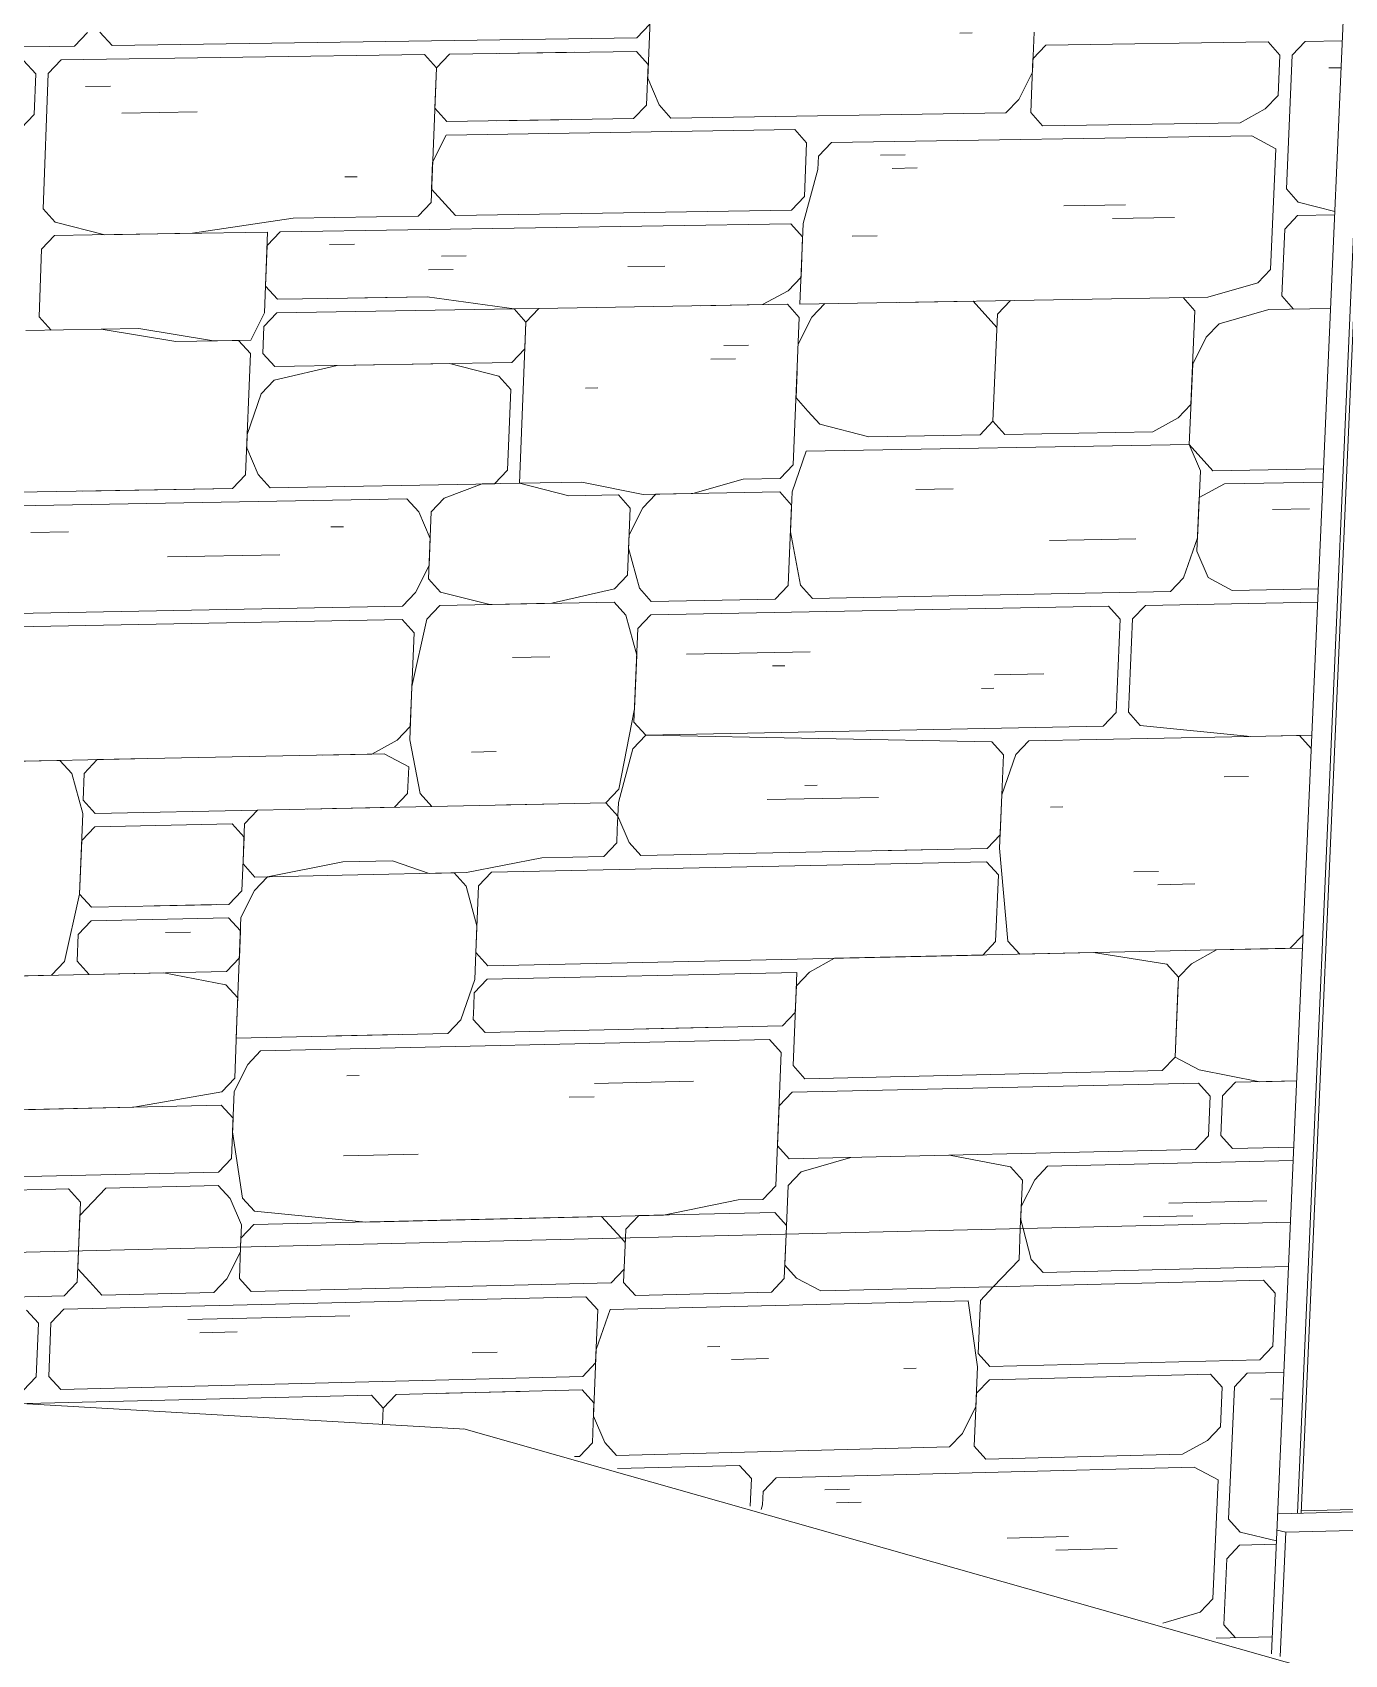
# Model space of a CAD drawing. Header units: inches. Extents: x 205 to 211, y -138 to -29.
# Drawn here: x 209.1321 to 209.1939, y -73.1104 to -73.0339 of the extents above; entities that cross this region are included whole.
import ezdxf

# ---------------------------------------------------------------- set-up
doc = ezdxf.new("R2010")
doc.units = ezdxf.units.IN
doc.header["$MEASUREMENT"] = 0
for name, color, linetype, lineweight in [('A-GLAZ', 151, 'Continuous', 13), ('A-PART', 2, 'Continuous', 9), ('A-WALL-PATT', 111, 'Continuous', 13), ('C-TOPO', 7, 'Continuous', 9), ('L-SITE-WALL', 31, 'Continuous', 13)]:
    doc.layers.add(name, color=color, linetype=linetype, lineweight=lineweight)

# ---------------------------------------------------------------- blocks, each defined once
blk = doc.blocks.new('FP_102-160')
at = {"layer": 'A-WALL-PATT', "lineweight": 9}
for p, q in [((72.247919, -73.090771), (72.248113, -73.090985)), ((72.248037, -73.092868), (72.248122, -73.090766)), ((72.255697, -73.090586), (72.25561, -73.092686)), ((72.255697, -73.090586), (72.255636, -73.092059)), ((72.266673, -73.091794), (72.266735, -73.090324)), ((72.266861, -73.090321), (72.267253, -73.09178)), ((72.222347, -73.091378), (72.222291, -73.092859)), ((72.222315, -73.092229), (72.222347, -73.091378)), ((72.22934, -73.09269), (72.229976, -73.091417)), ((72.229927, -73.092676), (72.229985, -73.091197)), ((72.229976, -73.091417), (72.229985, -73.091197)), ((72.222879, -73.092845), (72.222315, -73.092229)), ((72.247453, -73.092882), (72.248062, -73.09224)), ((72.255636, -73.092059), (72.256192, -73.092671)), ((72.266673, -73.091794), (72.26546, -73.093073)), ((72.267253, -73.09178), (72.267806, -73.092392)), ((72.267806, -73.092392), (72.279376, -73.092113)), ((72.222291, -73.092859), (72.221678, -73.093503)), ((72.222879, -73.092845), (72.223443, -73.093461)), ((72.22934, -73.09269), (72.228729, -73.093333)), ((72.229927, -73.092676), (72.230489, -73.093291)), ((72.230489, -73.093291), (72.247453, -73.092882)), ((72.248037, -73.092868), (72.248594, -73.093481)), ((72.25561, -73.092686), (72.255002, -73.093326)), ((72.256192, -73.092671), (72.257329, -73.09327)), ((72.257329, -73.09327), (72.26546, -73.093073)), ((72.264853, -73.093713), (72.26546, -73.093073)), ((72.26546, -73.093073), (72.278194, -73.092765)), ((72.278744, -73.093376), (72.278194, -73.092765)), ((72.209302, -73.093801), (72.22109, -73.093517)), ((72.221678, -73.093503), (72.22109, -73.093517)), ((72.221654, -73.094133), (72.246261, -73.093538)), ((72.223443, -73.093461), (72.228729, -73.093333)), ((72.246261, -73.093538), (72.246819, -73.094151)), ((72.247402, -73.094137), (72.264273, -73.093727)), ((72.248594, -73.093481), (72.255002, -73.093326)), ((72.264273, -73.093727), (72.264721, -73.096841)), ((72.264853, -73.093713), (72.264747, -73.096215)), ((72.278635, -73.095872), (72.278744, -73.093376)), ((72.279321, -73.093362), (72.279321, -73.093362)), ((72.220454, -73.094792), (72.219889, -73.094176)), ((72.221654, -73.094133), (72.221042, -73.094777)), ((72.227506, -73.09462), (72.235129, -73.094435)), ((72.246819, -73.094151), (72.246717, -73.096661)), ((72.247402, -73.094137), (72.246743, -73.096033)), ((72.220358, -73.097312), (72.220454, -73.094792)), ((72.221042, -73.094777), (72.220946, -73.097297)), ((72.228069, -73.095235), (72.229829, -73.095193)), ((72.240904, -73.096177), (72.242072, -73.096148)), ((72.246743, -73.096033), (72.246615, -73.099169)), ((72.251988, -73.095904), (72.25257, -73.09589)), ((72.27803, -73.096511), (72.278635, -73.095872)), ((72.246717, -73.096661), (72.246108, -73.097302)), ((72.253127, -73.096502), (72.254873, -73.096459)), ((72.261239, -73.096927), (72.26182, -73.096913)), ((72.264721, -73.096841), (72.264641, -73.098716)), ((72.264747, -73.096215), (72.265301, -73.096826)), ((72.265301, -73.096826), (72.27803, -73.096511)), ((72.219746, -73.097956), (72.220358, -73.097312)), ((72.220946, -73.097297), (72.22151, -73.097912)), ((72.246108, -73.097302), (72.22151, -73.097912)), ((72.264668, -73.098091), (72.265274, -73.097452)), ((72.275693, -73.097192), (72.265274, -73.097452)), ((72.276243, -73.097802), (72.275693, -73.097192)), ((72.276821, -73.097787), (72.277426, -73.097149)), ((72.277426, -73.097149), (72.279158, -73.097106)), ((72.219927, -73.09858), (72.23615, -73.098177)), ((72.23615, -73.098177), (72.236711, -73.09879)), ((72.236711, -73.09879), (72.237321, -73.098147)), ((72.237321, -73.098147), (72.246083, -73.097929)), ((72.23966, -73.098089), (72.243165, -73.098002)), ((72.246083, -73.097929), (72.246641, -73.098542)), ((72.264668, -73.098091), (72.264562, -73.100591)), ((72.276162, -73.099674), (72.276243, -73.097802)), ((72.276821, -73.097787), (72.276549, -73.104023)), ((72.278526, -73.098368), (72.279103, -73.098353)), ((72.236681, -73.099548), (72.236711, -73.09879)), ((72.236711, -73.09879), (72.236681, -73.099548)), ((72.246641, -73.098542), (72.246565, -73.100422)), ((72.246615, -73.099169), (72.247148, -73.100408)), ((72.264641, -73.098716), (72.264009, -73.099981)), ((72.275557, -73.100312), (72.276162, -73.099674)), ((72.246565, -73.100422), (72.245956, -73.101064)), ((72.247148, -73.100408), (72.247705, -73.101019)), ((72.247705, -73.101019), (72.263402, -73.100621)), ((72.264009, -73.099981), (72.263402, -73.100621)), ((72.265115, -73.101201), (72.264562, -73.100591)), ((72.274375, -73.100965), (72.275557, -73.100312)), ((72.245956, -73.101064), (72.245728, -73.10107)), ((72.247755, -73.101644), (72.253502, -73.101497)), ((72.253502, -73.101497), (72.254058, -73.102108)), ((72.274375, -73.100965), (72.265115, -73.101201)), ((72.254058, -73.102108), (72.254004, -73.103415)), ((72.255221, -73.102079), (72.254614, -73.102719)), ((72.274925, -73.101574), (72.255221, -73.102079)), ((72.274925, -73.101574), (72.276053, -73.102168)), ((72.27581, -73.107777), (72.276053, -73.102168)), ((72.254588, -73.103345), (72.254614, -73.102719)), ((72.25752, -73.102644), (72.258681, -73.102615)), ((72.254528, -73.103563), (72.254588, -73.103345)), ((72.258074, -73.103255), (72.259236, -73.103225)), ((72.276549, -73.104023), (72.2771, -73.104632)), ((72.266115, -73.104918), (72.269009, -73.104843)), ((72.276468, -73.105893), (72.277072, -73.105255)), ((72.278803, -73.105209), (72.277072, -73.105255)), ((72.27881, -73.105054), (72.2771, -73.104632)), ((72.268404, -73.105482), (72.271296, -73.105406)), ((72.276468, -73.105893), (72.276333, -73.109007)), ((72.275205, -73.108415), (72.27581, -73.107777)), ((72.273457, -73.108927), (72.275205, -73.108415)), ((72.276333, -73.109007), (72.276882, -73.109614)), ((72.278613, -73.109567), (72.275966, -73.109638))]:
    blk.add_line(p, q, dxfattribs=at)
blk = doc.blocks.new('FP_126-160')
at = {"layer": 'A-WALL-PATT', "lineweight": 9}
for p, q in [((72.249304, -73.032922), (72.249175, -73.036096)), ((72.222151, -73.034591), (72.222767, -73.033945)), ((72.223359, -73.033936), (72.223926, -73.034565)), ((72.248666, -73.034201), (72.223926, -73.034565)), ((72.249278, -73.033557), (72.248666, -73.034201)), ((72.263883, -73.033977), (72.264467, -73.033968)), ((72.267384, -73.033925), (72.267304, -73.035824)), ((72.209107, -73.034783), (72.222151, -73.034591)), ((72.239214, -73.035611), (72.239827, -73.034966)), ((72.239827, -73.034966), (72.24864, -73.034836)), ((72.24218, -73.034931), (72.245705, -73.034879)), ((72.24864, -73.034836), (72.249201, -73.035462)), ((72.267331, -73.035191), (72.267941, -73.03455)), ((72.278418, -73.034394), (72.267941, -73.03455)), ((72.278972, -73.035017), (72.278418, -73.034394)), ((72.279553, -73.035009), (72.280161, -73.034369)), ((72.280161, -73.034369), (72.281903, -73.034343)), ((72.220328, -73.035892), (72.21976, -73.035263)), ((72.22092, -73.035883), (72.221535, -73.035237)), ((72.221535, -73.035237), (72.23865, -73.034984)), ((72.23865, -73.034984), (72.239214, -73.035611)), ((72.239214, -73.035611), (72.238962, -73.041963)), ((72.239138, -73.037517), (72.239214, -73.035611)), ((72.249201, -73.035462), (72.249123, -73.037365)), ((72.267331, -73.035191), (72.267223, -73.037722)), ((72.278889, -73.036912), (72.278972, -73.035017)), ((72.279553, -73.035009), (72.279278, -73.041321)), ((72.281267, -73.035614), (72.281847, -73.035605)), ((72.220255, -73.037805), (72.220328, -73.035892)), ((72.22092, -73.035883), (72.220678, -73.042255)), ((72.22267, -73.036494), (72.223853, -73.036476)), ((72.249175, -73.036096), (72.24971, -73.037356)), ((72.267304, -73.035824), (72.266667, -73.037098)), ((72.266667, -73.037098), (72.266057, -73.03774)), ((72.278281, -73.037552), (72.278889, -73.036912)), ((72.219639, -73.038451), (72.220255, -73.037805)), ((72.224396, -73.037742), (72.22794, -73.037688)), ((72.239701, -73.038144), (72.239138, -73.037517)), ((72.248511, -73.038009), (72.239701, -73.038144)), ((72.249123, -73.037365), (72.248511, -73.038009)), ((72.24971, -73.037356), (72.25027, -73.037982)), ((72.25027, -73.037982), (72.266057, -73.03774)), ((72.26778, -73.038345), (72.267223, -73.037722)), ((72.277092, -73.038202), (72.278281, -73.037552)), ((72.239037, -73.040058), (72.239676, -73.038779)), ((72.239676, -73.038779), (72.2561, -73.038526)), ((72.242053, -73.038108), (72.24499, -73.038063)), ((72.2561, -73.038526), (72.256659, -73.03915)), ((72.277092, -73.038202), (72.26778, -73.038345)), ((72.256659, -73.03915), (72.256555, -73.041683)), ((72.257829, -73.039132), (72.257218, -73.039774)), ((72.277645, -73.038824), (72.257829, -73.039132)), ((72.277645, -73.038824), (72.27878, -73.039437)), ((72.278533, -73.045114), (72.27878, -73.039437)), ((72.238987, -73.041328), (72.239037, -73.040058)), ((72.257192, -73.040408), (72.257218, -73.039774)), ((72.26014, -73.039729), (72.261309, -73.03971)), ((72.260698, -73.040352), (72.261866, -73.040334)), ((72.234893, -73.040758), (72.235481, -73.040749)), ((72.256502, -73.042949), (72.257192, -73.040408)), ((72.240113, -73.042579), (72.238987, -73.041328)), ((72.256555, -73.041683), (72.255944, -73.042326)), ((72.279278, -73.041321), (72.279831, -73.041943)), ((72.220678, -73.042255), (72.221246, -73.042882)), ((72.232462, -73.042702), (72.238349, -73.042608)), ((72.238962, -73.041963), (72.238349, -73.042608)), ((72.255944, -73.042326), (72.240113, -73.042579)), ((72.268784, -73.04212), (72.271695, -73.042073)), ((72.279196, -73.043213), (72.279803, -73.042573)), ((72.281544, -73.042545), (72.279803, -73.042573)), ((72.281551, -73.042388), (72.279831, -73.041943)), ((72.223586, -73.04348), (72.221246, -73.042882)), ((72.231258, -73.043357), (72.222995, -73.04349)), ((72.232462, -73.042702), (72.22772, -73.043414)), ((72.23111, -73.047168), (72.231258, -73.043357)), ((72.231233, -73.043992), (72.231848, -73.043347)), ((72.231848, -73.043347), (72.255918, -73.042959)), ((72.255918, -73.042959), (72.256476, -73.043582)), ((72.256345, -73.046746), (72.256502, -73.042949)), ((72.271086, -73.042714), (72.273994, -73.042667)), ((72.279196, -73.043213), (72.279058, -73.046365)), ((72.220606, -73.044165), (72.221222, -73.043518)), ((72.222995, -73.04349), (72.221222, -73.043518)), ((72.22772, -73.043414), (72.223586, -73.04348)), ((72.231159, -73.045898), (72.231233, -73.043992)), ((72.234179, -73.043944), (72.235357, -73.043925)), ((72.256398, -73.045481), (72.256476, -73.043582)), ((72.258814, -73.043544), (72.259982, -73.043525)), ((72.220606, -73.044165), (72.220486, -73.047346)), ((72.239449, -73.044493), (72.240625, -73.044474)), ((72.238836, -73.045137), (72.240012, -73.045118)), ((72.248229, -73.044983), (72.249987, -73.044954)), ((72.256398, -73.045481), (72.255787, -73.046123)), ((72.277925, -73.045755), (72.278533, -73.045114)), ((72.231159, -73.045898), (72.231724, -73.046523)), ((72.238786, -73.046406), (72.23408, -73.046484)), ((72.235845, -73.046455), (72.238786, -73.046406)), ((72.238786, -73.046406), (72.242873, -73.046971)), ((72.254591, -73.046775), (72.255787, -73.046123)), ((72.261018, -73.046667), (72.275575, -73.046424)), ((72.274413, -73.046443), (72.274967, -73.047064)), ((72.275575, -73.046424), (72.277925, -73.045755)), ((72.279058, -73.046365), (72.279611, -73.046986)), ((72.230471, -73.048448), (72.23111, -73.047168)), ((72.231085, -73.047803), (72.231699, -73.047158)), ((72.242873, -73.046971), (72.231699, -73.047158)), ((72.231724, -73.046523), (72.23408, -73.046484)), ((72.242873, -73.046971), (72.244047, -73.046952)), ((72.242873, -73.046971), (72.243434, -73.047595)), ((72.243434, -73.047595), (72.244047, -73.046952)), ((72.255761, -73.046755), (72.244047, -73.046952)), ((72.251666, -73.046824), (72.254591, -73.046775)), ((72.255761, -73.046755), (72.256319, -73.047378)), ((72.264518, -73.046609), (72.256345, -73.046746)), ((72.256904, -73.047368), (72.257514, -73.046726)), ((72.26563, -73.047852), (72.264518, -73.046609)), ((72.265657, -73.047221), (72.266266, -73.04658)), ((72.274967, -73.047064), (72.274776, -73.051476)), ((72.278451, -73.047005), (72.276101, -73.047675)), ((72.281351, -73.046957), (72.278451, -73.047005)), ((72.225188, -73.047903), (72.21987, -73.047992)), ((72.220486, -73.047346), (72.221053, -73.047972)), ((72.223416, -73.047932), (72.226934, -73.048508)), ((72.225188, -73.047903), (72.228703, -73.048478)), ((72.231085, -73.047803), (72.231036, -73.049073)), ((72.243434, -73.047595), (72.24313, -73.055194)), ((72.243384, -73.048862), (72.243434, -73.047595)), ((72.256319, -73.047378), (72.256032, -73.05433)), ((72.256904, -73.047368), (72.256267, -73.048643)), ((72.265657, -73.047221), (72.265444, -73.05227)), ((72.276101, -73.047675), (72.275493, -73.048315)), ((72.226934, -73.048508), (72.229882, -73.048458)), ((72.228703, -73.048478), (72.230471, -73.048448)), ((72.229882, -73.048458), (72.230447, -73.049083)), ((72.252759, -73.048703), (72.253929, -73.048683)), ((72.275493, -73.048315), (72.274858, -73.049586)), ((72.230447, -73.049083), (72.230225, -73.054794)), ((72.231036, -73.049073), (72.2316, -73.049698)), ((72.2316, -73.049698), (72.242771, -73.049506)), ((72.243384, -73.048862), (72.242771, -73.049506)), ((72.252148, -73.049345), (72.253318, -73.049325)), ((72.231576, -73.050332), (72.234544, -73.049647)), ((72.234544, -73.049647), (72.239835, -73.049556)), ((72.239835, -73.049556), (72.242159, -73.05015)), ((72.242159, -73.05015), (72.242721, -73.050773)), ((72.256215, -73.049907), (72.256163, -73.051171)), ((72.274858, -73.049586), (72.274695, -73.053366)), ((72.230962, -73.050977), (72.230299, -73.052891)), ((72.230962, -73.050977), (72.231576, -73.050332)), ((72.242569, -73.054572), (72.242721, -73.050773)), ((72.24624, -73.050712), (72.246826, -73.050702)), ((72.256163, -73.051171), (72.256721, -73.051793)), ((72.256721, -73.051793), (72.257279, -73.052415)), ((72.274168, -73.052116), (72.274776, -73.051476)), ((72.259587, -73.053005), (72.257279, -73.052415)), ((72.265444, -73.05227), (72.264835, -73.052912)), ((72.265444, -73.05227), (72.265999, -73.052891)), ((72.274168, -73.052116), (72.27298, -73.052767)), ((72.230299, -73.052891), (72.230274, -73.053525)), ((72.264835, -73.052912), (72.259587, -73.053005)), ((72.27298, -73.052767), (72.265999, -73.052891)), ((72.230274, -73.053525), (72.230814, -73.054783)), ((72.256642, -73.053688), (72.25598, -73.055593)), ((72.256642, -73.053688), (72.274695, -73.053366)), ((72.274695, -73.053366), (72.275802, -73.054604)), ((72.274695, -73.053366), (72.275221, -73.054615)), ((72.230225, -73.054794), (72.229611, -73.055438)), ((72.230814, -73.054783), (72.231378, -73.055406)), ((72.241957, -73.055215), (72.242569, -73.054572)), ((72.255422, -73.054972), (72.256032, -73.05433)), ((72.275221, -73.054615), (72.275085, -73.057762)), ((72.275802, -73.054604), (72.281021, -73.05451)), ((72.217218, -73.055662), (72.229611, -73.055438)), ((72.229611, -73.055438), (72.222535, -73.055566)), ((72.231378, -73.055406), (72.241957, -73.055215)), ((72.24137, -73.055226), (72.239584, -73.055891)), ((72.24313, -73.055194), (72.24137, -73.055226)), ((72.24137, -73.055226), (72.241957, -73.055215)), ((72.24313, -73.055194), (72.246061, -73.055141)), ((72.245449, -73.055784), (72.24313, -73.055194)), ((72.246061, -73.055141), (72.248963, -73.055721)), ((72.255396, -73.055604), (72.249549, -73.05571)), ((72.251304, -73.055678), (72.253669, -73.055004)), ((72.253669, -73.055004), (72.255422, -73.054972)), ((72.255396, -73.055604), (72.255954, -73.056225)), ((72.25598, -73.055593), (72.255902, -73.057487)), ((72.261815, -73.055487), (72.263563, -73.055456)), ((72.276355, -73.055223), (72.275167, -73.055874)), ((72.276355, -73.055223), (72.280993, -73.055139)), ((72.217785, -73.056287), (72.237822, -73.055923)), ((72.237822, -73.055923), (72.238384, -73.056545)), ((72.238971, -73.056535), (72.239584, -73.055891)), ((72.247793, -73.055742), (72.245449, -73.055784)), ((72.247793, -73.055742), (72.248352, -73.056363)), ((72.248224, -73.059523), (72.248352, -73.056363)), ((72.248938, -73.056353), (72.248301, -73.057628)), ((72.248938, -73.056353), (72.249549, -73.05571)), ((72.248963, -73.055721), (72.251304, -73.055678)), ((72.255797, -73.060011), (72.255954, -73.056225)), ((72.275167, -73.055874), (72.275058, -73.058391)), ((72.238384, -73.056545), (72.238921, -73.057801)), ((72.238971, -73.056535), (72.238846, -73.059699)), ((72.27862, -73.056439), (72.280359, -73.056407)), ((72.220101, -73.057514), (72.221872, -73.057481)), ((72.234246, -73.057254), (72.234834, -73.057243)), ((72.238921, -73.057801), (72.238871, -73.059066)), ((72.248301, -73.057628), (72.248275, -73.058259)), ((72.255902, -73.057487), (72.256381, -73.06)), ((72.268114, -73.057891), (72.272182, -73.057816)), ((72.275085, -73.057762), (72.274424, -73.05966)), ((72.226543, -73.058663), (72.231843, -73.058564)), ((72.248275, -73.058259), (72.248784, -73.060144)), ((72.275058, -73.058391), (72.275584, -73.059638)), ((72.238871, -73.059066), (72.238234, -73.060343)), ((72.238846, -73.059699), (72.239408, -73.060321)), ((72.24466, -73.060853), (72.247613, -73.060166)), ((72.247613, -73.060166), (72.248224, -73.059523)), ((72.248784, -73.060144), (72.249343, -73.060764)), ((72.255187, -73.060653), (72.255797, -73.060011)), ((72.256939, -73.06062), (72.256381, -73.06)), ((72.274424, -73.05966), (72.273816, -73.0603)), ((72.275584, -73.059638), (72.276717, -73.060245)), ((72.276717, -73.060245), (72.280773, -73.060168)), ((72.238234, -73.060343), (72.237622, -73.060986)), ((72.238771, -73.061597), (72.239383, -73.060953)), ((72.247588, -73.060797), (72.239383, -73.060953)), ((72.239408, -73.060321), (72.241729, -73.060909)), ((72.241729, -73.060909), (72.24466, -73.060853)), ((72.247588, -73.060797), (72.248147, -73.061418)), ((72.249343, -73.060764), (72.255187, -73.060653)), ((72.256939, -73.06062), (72.273816, -73.0603)), ((72.272628, -73.060951), (72.27202, -73.061591)), ((72.272628, -73.060951), (72.280746, -73.060796)), ((72.214023, -73.062068), (72.237597, -73.061619)), ((72.218185, -73.061355), (72.237622, -73.060986)), ((72.237597, -73.061619), (72.238159, -73.06224)), ((72.238771, -73.061597), (72.238058, -73.064769)), ((72.248147, -73.061418), (72.248655, -73.063301)), ((72.248707, -73.062038), (72.249317, -73.061396)), ((72.249317, -73.061396), (72.270886, -73.060984)), ((72.270886, -73.060984), (72.27144, -73.061602)), ((72.27144, -73.061602), (72.271251, -73.066004)), ((72.27202, -73.061591), (72.271832, -73.065993)), ((72.238159, -73.06224), (72.237983, -73.066665)), ((72.248527, -73.066456), (72.248707, -73.062038)), ((72.250994, -73.063255), (72.256834, -73.063142)), ((72.2428, -73.063414), (72.244558, -73.06338)), ((72.248655, -73.063301), (72.248553, -73.065825)), ((72.255057, -73.063807), (72.255641, -73.063795)), ((72.238058, -73.064769), (72.237958, -73.067297)), ((72.26552, -73.064232), (72.267846, -73.064186)), ((72.264912, -73.064873), (72.265493, -73.064861)), ((72.248553, -73.065825), (72.247814, -73.069621)), ((72.271251, -73.066004), (72.270644, -73.066644)), ((72.271832, -73.065993), (72.272385, -73.066609)), ((72.237983, -73.066665), (72.237372, -73.067309)), ((72.248476, -73.067717), (72.249086, -73.067075)), ((72.249086, -73.067075), (72.248527, -73.066456)), ((72.249086, -73.067075), (72.270644, -73.066644)), ((72.265387, -73.067378), (72.249086, -73.067075)), ((72.279892, -73.067087), (72.267131, -73.067343)), ((72.272385, -73.066609), (72.277576, -73.067133)), ((72.277576, -73.067133), (72.280471, -73.067075)), ((72.279892, -73.067087), (72.280444, -73.067702)), ((72.236173, -73.067964), (72.237372, -73.067309)), ((72.237958, -73.067297), (72.238445, -73.069812)), ((72.240865, -73.06787), (72.242037, -73.067846)), ((72.248476, -73.067717), (72.247789, -73.070251)), ((72.265387, -73.067378), (72.265942, -73.067995)), ((72.266523, -73.067983), (72.267131, -73.067343)), ((72.280444, -73.067702), (72.280444, -73.067702)), ((72.221463, -73.068259), (72.208461, -73.06852)), ((72.219103, -73.068307), (72.224999, -73.068188)), ((72.221463, -73.068259), (72.222028, -73.068881)), ((72.222618, -73.068869), (72.223232, -73.068224)), ((72.223232, -73.068224), (72.23676, -73.067952)), ((72.233824, -73.068011), (72.236173, -73.067964)), ((72.23676, -73.067952), (72.237908, -73.06856)), ((72.237908, -73.06856), (72.237858, -73.069824)), ((72.265782, -73.071767), (72.265942, -73.067995)), ((72.266523, -73.067983), (72.265862, -73.069881)), ((72.222545, -73.070768), (72.222028, -73.068881)), ((72.22257, -73.070135), (72.222618, -73.068869)), ((72.276336, -73.06904), (72.277494, -73.069016)), ((72.22257, -73.070135), (72.223135, -73.070756)), ((72.237858, -73.069824), (72.237247, -73.070467)), ((72.238445, -73.069812), (72.239006, -73.070431)), ((72.247204, -73.070263), (72.247814, -73.069621)), ((72.254797, -73.070108), (72.260043, -73.07)), ((72.256573, -73.069442), (72.257156, -73.06943)), ((72.265862, -73.069881), (72.265756, -73.072395)), ((72.222401, -73.074564), (72.222545, -73.070768)), ((72.223135, -73.070756), (72.230787, -73.070599)), ((72.230787, -73.070599), (72.230174, -73.071243)), ((72.247204, -73.070263), (72.230787, -73.070599)), ((72.237247, -73.070467), (72.233137, -73.070551)), ((72.234312, -73.070527), (72.236073, -73.070491)), ((72.239006, -73.070431), (72.247204, -73.070263)), ((72.242522, -73.070359), (72.244279, -73.070323)), ((72.247763, -73.070882), (72.247204, -73.070263)), ((72.247738, -73.071512), (72.247763, -73.070882)), ((72.247789, -73.070251), (72.247763, -73.070882)), ((72.247763, -73.070882), (72.248297, -73.07213)), ((72.26816, -73.070462), (72.268741, -73.07045)), ((72.222497, -73.072034), (72.223111, -73.071389)), ((72.229586, -73.071256), (72.223111, -73.071389)), ((72.229586, -73.071256), (72.230149, -73.071876)), ((72.230174, -73.071243), (72.230125, -73.072507)), ((72.247738, -73.071512), (72.247712, -73.072142)), ((72.222497, -73.072034), (72.222401, -73.074564)), ((72.230051, -73.074403), (72.230149, -73.071876)), ((72.230125, -73.072507), (72.230149, -73.071876)), ((72.247712, -73.072142), (72.247102, -73.072784)), ((72.248297, -73.07213), (72.248855, -73.072748)), ((72.248855, -73.072748), (72.265174, -73.072407)), ((72.265782, -73.071767), (72.265174, -73.072407)), ((72.265756, -73.072395), (72.26615, -73.076779)), ((72.230125, -73.072507), (72.2301, -73.073139)), ((72.2301, -73.073139), (72.230664, -73.073759)), ((72.231251, -73.073747), (72.2348, -73.073041)), ((72.2348, -73.073041), (72.237147, -73.072992)), ((72.237147, -73.072992), (72.238881, -73.073586)), ((72.244177, -73.072845), (72.240639, -73.07355)), ((72.24181, -73.073525), (72.265148, -73.073035)), ((72.247102, -73.072784), (72.244177, -73.072845)), ((72.259938, -73.072516), (72.262848, -73.072456)), ((72.265148, -73.073035), (72.265702, -73.073651)), ((72.230639, -73.074391), (72.231251, -73.073747)), ((72.230664, -73.073759), (72.234775, -73.073673)), ((72.240639, -73.07355), (72.234775, -73.073673)), ((72.238881, -73.073586), (72.240053, -73.073562)), ((72.240053, -73.073562), (72.240614, -73.07418)), ((72.241199, -73.074168), (72.24181, -73.073525)), ((72.26557, -73.076791), (72.265702, -73.073651)), ((72.272088, -73.073517), (72.273248, -73.073492)), ((72.221691, -73.077738), (72.222401, -73.074564)), ((72.222401, -73.074564), (72.222966, -73.075184)), ((72.229439, -73.075047), (72.230051, -73.074403)), ((72.230639, -73.074391), (72.230002, -73.075666)), ((72.240614, -73.07418), (72.241124, -73.076059)), ((72.241199, -73.074168), (72.241073, -73.07732)), ((72.273221, -73.07412), (72.27496, -73.074083)), ((72.222966, -73.075184), (72.229439, -73.075047)), ((72.22591, -73.075122), (72.228851, -73.075059)), ((72.222328, -73.076461), (72.222942, -73.075816)), ((72.222942, -73.075816), (72.229414, -73.075679)), ((72.229414, -73.075679), (72.229978, -73.076298)), ((72.230002, -73.075666), (72.229781, -73.081347)), ((72.241124, -73.076059), (72.241023, -73.07858)), ((72.222328, -73.076461), (72.22228, -73.077726)), ((72.226449, -73.076373), (72.227626, -73.076348)), ((72.229928, -73.07756), (72.229978, -73.076298)), ((72.26557, -73.076791), (72.264962, -73.077432)), ((72.26615, -73.076779), (72.266705, -73.077394)), ((72.28006, -73.076478), (72.279454, -73.077117)), ((72.28006, -73.076478), (72.28006, -73.076478)), ((72.221691, -73.077738), (72.221078, -73.078383)), ((72.22228, -73.077726), (72.222845, -73.078345)), ((72.229928, -73.07756), (72.229316, -73.078204)), ((72.241073, -73.07732), (72.241634, -73.077937)), ((72.241634, -73.077937), (72.264962, -73.077432)), ((72.256791, -73.078237), (72.257982, -73.077583)), ((72.257982, -73.077583), (72.270187, -73.077318)), ((72.266705, -73.077394), (72.279454, -73.077117)), ((72.270187, -73.077318), (72.273638, -73.07787)), ((72.274797, -73.077844), (72.275982, -73.077193)), ((72.275982, -73.077193), (72.280032, -73.077105)), ((72.208088, -73.078665), (72.221078, -73.078383)), ((72.21754, -73.07846), (72.226376, -73.078268)), ((72.222845, -73.078345), (72.229316, -73.078204)), ((72.226376, -73.078268), (72.229292, -73.078836)), ((72.241608, -73.078567), (72.256208, -73.078249)), ((72.256208, -73.078249), (72.256156, -73.079506)), ((72.256182, -73.078878), (72.256791, -73.078237)), ((72.273638, -73.07787), (72.274191, -73.078484)), ((72.274191, -73.078484), (72.274028, -73.082242)), ((72.274191, -73.078484), (72.274164, -73.07911)), ((72.274797, -73.077844), (72.274191, -73.078484)), ((72.229292, -73.078836), (72.229855, -73.079454)), ((72.241023, -73.07858), (72.240362, -73.080483)), ((72.240973, -73.07984), (72.240998, -73.07921)), ((72.240998, -73.07921), (72.241608, -73.078567)), ((72.256156, -73.079506), (72.256182, -73.078878)), ((72.274028, -73.082242), (72.274164, -73.07911)), ((72.22983, -73.080085), (72.229708, -73.083239)), ((72.22983, -73.080085), (72.229855, -73.079454)), ((72.240973, -73.07984), (72.240948, -73.08047)), ((72.256156, -73.079506), (72.256026, -73.082647)), ((72.25613, -73.080135), (72.256156, -73.079506)), ((72.239751, -73.081126), (72.240362, -73.080483)), ((72.240948, -73.08047), (72.241508, -73.081087)), ((72.241508, -73.081087), (72.255522, -73.080776)), ((72.249106, -73.080918), (72.252607, -73.08084)), ((72.25613, -73.080135), (72.255522, -73.080776)), ((72.229781, -73.081347), (72.239751, -73.081126)), ((72.254913, -73.081417), (72.230931, -73.081952)), ((72.234477, -73.081243), (72.237408, -73.081178)), ((72.254913, -73.081417), (72.25547, -73.082032)), ((72.230931, -73.081952), (72.23032, -73.082595)), ((72.25547, -73.082032), (72.25521, -73.08831)), ((72.273422, -73.082882), (72.274028, -73.082242)), ((72.274028, -73.082242), (72.275159, -73.082842)), ((72.23032, -73.082595), (72.229683, -73.08387)), ((72.234989, -73.08312), (72.235575, -73.083107)), ((72.256026, -73.082647), (72.256582, -73.083262)), ((72.256582, -73.083262), (72.273422, -73.082882)), ((72.275159, -73.082842), (72.278024, -73.083403)), ((72.224957, -73.084607), (72.229096, -73.083883)), ((72.229708, -73.083239), (72.229096, -73.083883)), ((72.229683, -73.08387), (72.22961, -73.085761)), ((72.246668, -73.083486), (72.251338, -73.083381)), ((72.255974, -73.083903), (72.255366, -73.084544)), ((72.255974, -73.083903), (72.275132, -73.083468)), ((72.275132, -73.083468), (72.275684, -73.084081)), ((72.276262, -73.084068), (72.276868, -73.083429)), ((72.276868, -73.083429), (72.279759, -73.083363)), ((72.278024, -73.083403), (72.279759, -73.083363)), ((72.279759, -73.083363), (72.279759, -73.083363)), ((72.21966, -73.084727), (72.224957, -73.084607)), ((72.229071, -73.084513), (72.221426, -73.084687)), ((72.229071, -73.084513), (72.229634, -73.085131)), ((72.245474, -73.084141), (72.246643, -73.084115)), ((72.255366, -73.084544), (72.255288, -73.086427)), ((72.275684, -73.084081), (72.275602, -73.085958)), ((72.276262, -73.084068), (72.276181, -73.085945)), ((72.218481, -73.084754), (72.221426, -73.084687)), ((72.229561, -73.087021), (72.229634, -73.085131)), ((72.22961, -73.085761), (72.230074, -73.088898)), ((72.274997, -73.086597), (72.275602, -73.085958)), ((72.276181, -73.085945), (72.276732, -73.086557)), ((72.23484, -73.086899), (72.238355, -73.086818)), ((72.255288, -73.086427), (72.255844, -73.087041)), ((72.274997, -73.086597), (72.255844, -73.087041)), ((72.2564, -73.087655), (72.258753, -73.086974)), ((72.263403, -73.086866), (72.266279, -73.087425)), ((72.276732, -73.086557), (72.279622, -73.08649)), ((72.221306, -73.087842), (72.228949, -73.087665)), ((72.229561, -73.087021), (72.228949, -73.087665)), ((72.255792, -73.088296), (72.2564, -73.087655)), ((72.266279, -73.087425), (72.266832, -73.088038)), ((72.267412, -73.088024), (72.268019, -73.087385)), ((72.268019, -73.087385), (72.279595, -73.087115)), ((72.209488, -73.088748), (72.221282, -73.088473)), ((72.218362, -73.087911), (72.221306, -73.087842)), ((72.221871, -73.08846), (72.221282, -73.088473)), ((72.221871, -73.08846), (72.222435, -73.089076)), ((72.222411, -73.089707), (72.223636, -73.088418)), ((72.228925, -73.088295), (72.223636, -73.088418)), ((72.228925, -73.088295), (72.229487, -73.088911)), ((72.254602, -73.088951), (72.25521, -73.08831)), ((72.255792, -73.088296), (72.255697, -73.090586)), ((72.266735, -73.090324), (72.266832, -73.088038)), ((72.267412, -73.088024), (72.266779, -73.08929)), ((72.222435, -73.089076), (72.222347, -73.091378)), ((72.230025, -73.090157), (72.229487, -73.088911)), ((72.230074, -73.088898), (72.230636, -73.089514)), ((72.249914, -73.089688), (72.253437, -73.088978)), ((72.253437, -73.088978), (72.254602, -73.088951)), ((72.273731, -73.089126), (72.278357, -73.089017)), ((72.222347, -73.091378), (72.222411, -73.089707)), ((72.230612, -73.090143), (72.246997, -73.089757)), ((72.230636, -73.089514), (72.235888, -73.090019)), ((72.235888, -73.090019), (72.249914, -73.089688)), ((72.235888, -73.090019), (72.239985, -73.089922)), ((72.246997, -73.089757), (72.247919, -73.090771)), ((72.246997, -73.089757), (72.247555, -73.090371)), ((72.248139, -73.090357), (72.248748, -73.089716)), ((72.248748, -73.089716), (72.255158, -73.089564)), ((72.255158, -73.089564), (72.255714, -73.090178)), ((72.266779, -73.08929), (72.266753, -73.089916)), ((72.266753, -73.089916), (72.266861, -73.090321)), ((72.272547, -73.089779), (72.274861, -73.089724)), ((72.229985, -73.091197), (72.230025, -73.090157)), ((72.229985, -73.091197), (72.230001, -73.090787)), ((72.230001, -73.090787), (72.230612, -73.090143)), ((72.248122, -73.090766), (72.248139, -73.090357)), ((72.255714, -73.090178), (72.255697, -73.090586))]:
    blk.add_line(p, q, dxfattribs=at)

msp = doc.modelspace()

# ---------------------------------------------------------------- linework, layer by layer
at = {"layer": 'A-GLAZ', "lineweight": 9}
for p, q in [((209.191708, -73.103748), (209.196245, -73.000244)), ((209.191877, -73.103744), (209.196395, -73.0007))]:
    msp.add_line(p, q, dxfattribs=at)
at = {"layer": 'A-PART'}
for p, q in [((209.19081, -73.103772), (209.246881, -73.102316)), ((209.233139, -73.102565), (209.191885, -73.103635)), ((209.191885, -73.103635), (209.233139, -73.102565))]:
    msp.add_line(p, q, dxfattribs=at)
at = {"layer": 'C-TOPO'}
for p, q in [((209.02132, -73.092197), (209.152476, -73.099784)), ((209.534542, -73.208218), (209.152416, -73.099773))]:
    msp.add_line(p, q, dxfattribs=at)
at = {"layer": 'L-SITE-WALL'}
for p, q in [((209.190488, -73.110378), (209.195558, -72.994459)), ((209.191378, -73.090021), (209.044192, -73.093518)), ((209.19081, -73.103772), (209.247559, -73.102298)), ((209.255823, -73.10295), (209.191152, -73.104638)), ((209.191152, -73.104638), (209.190743, -73.104539)), ((209.190895, -73.110495), (209.191152, -73.104638))]:
    msp.add_line(p, q, dxfattribs=at)

# ---------------------------------------------------------------- block references
at = {"layer": 'L-SITE-WALL', "lineweight": 9}
for name in ['FP_126-160', 'FP_102-160']:
    msp.add_blockref(name, (136.911911, 0), dxfattribs=at)

doc.saveas('drawing.dxf')
